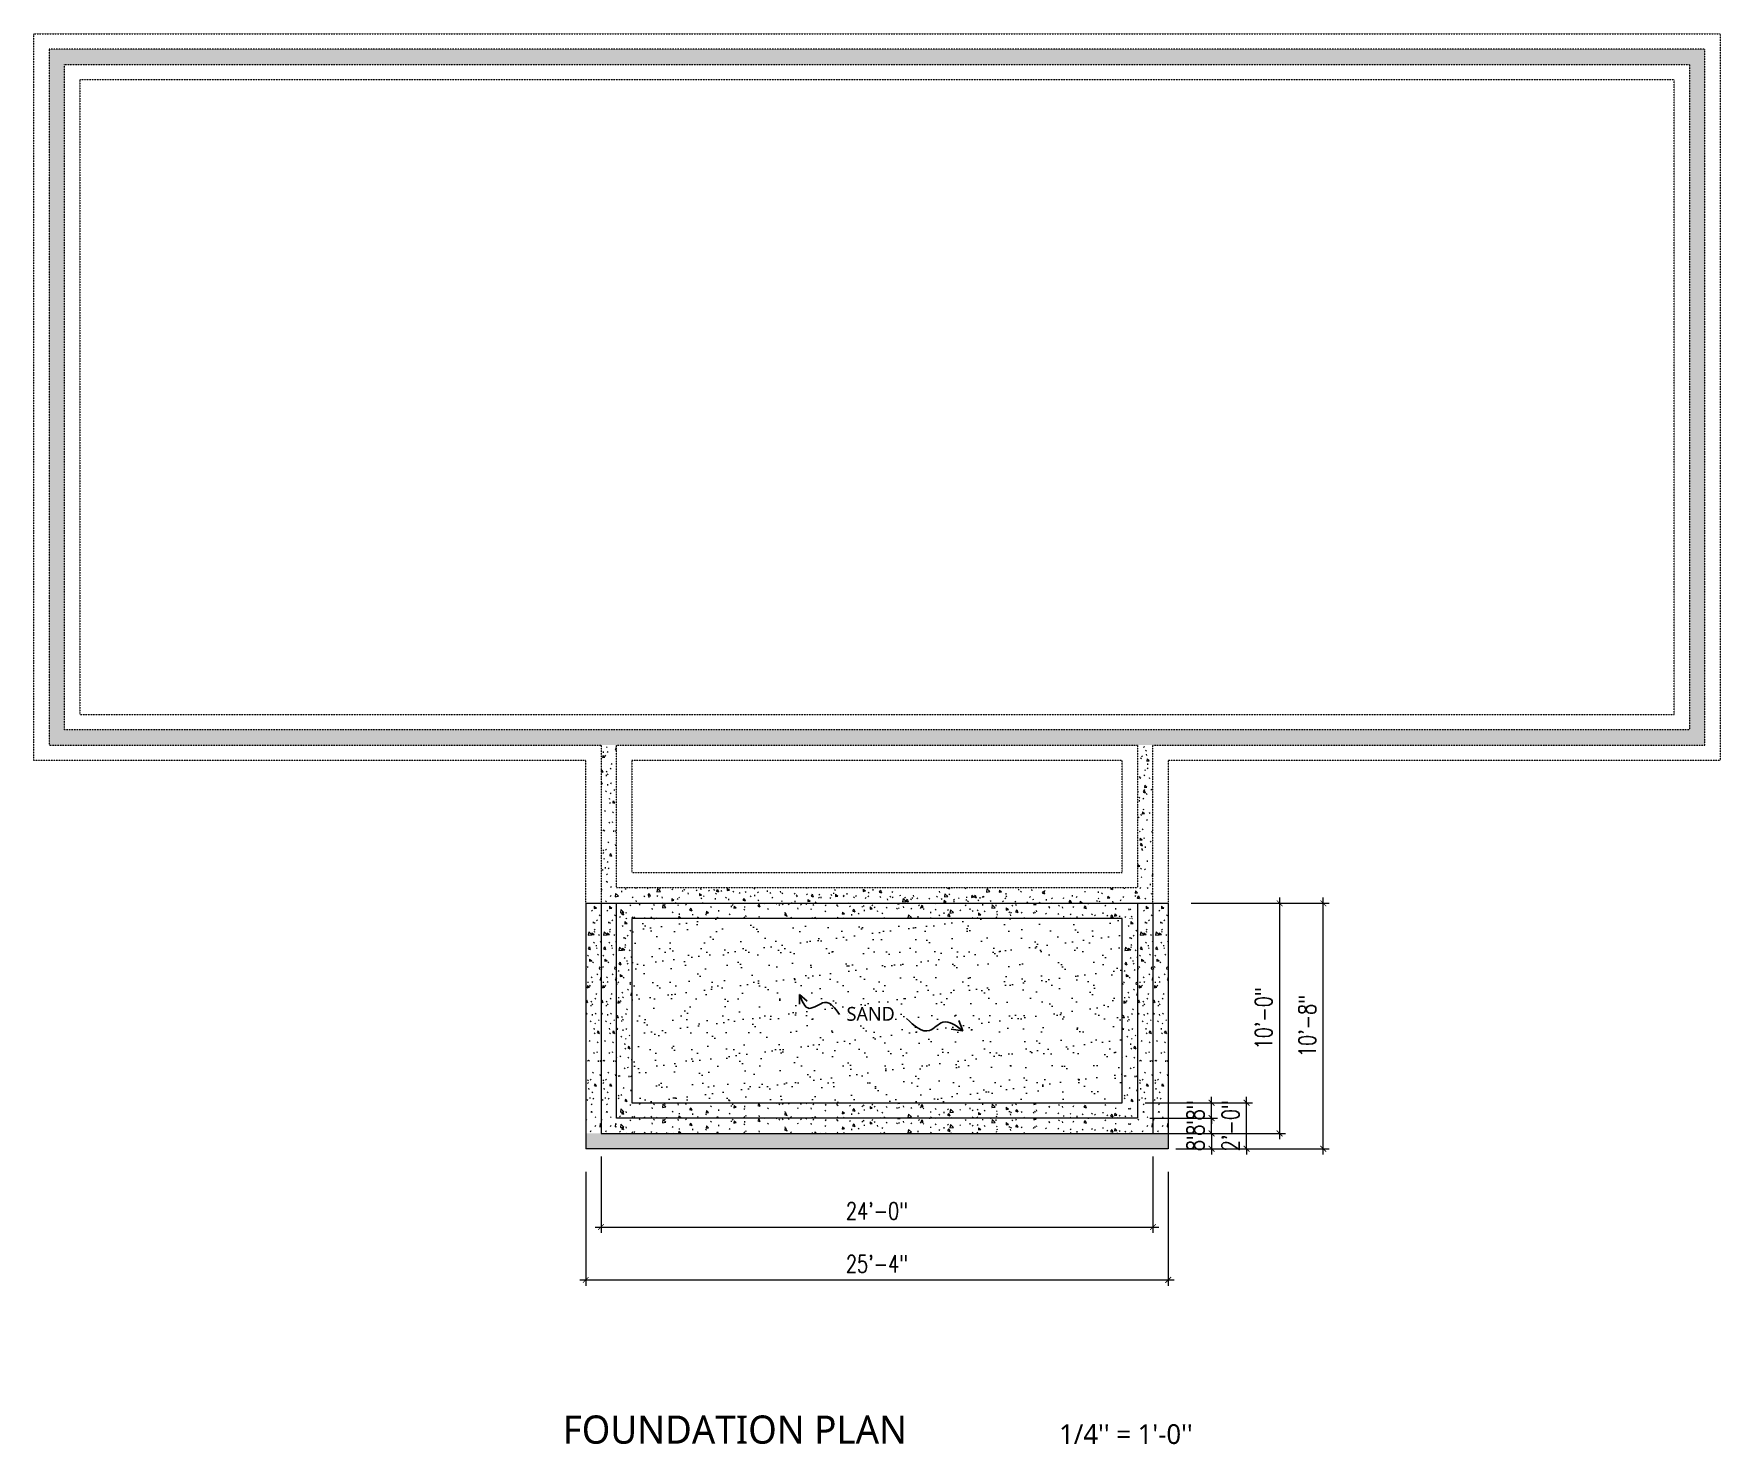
# Model space of a CAD drawing. Header units: inches. Extents: x -562 to 8953, y -6490 to -2066.
# Drawn here: x -562 to 318, y -2802 to -2066 of the extents above; entities that cross this region are included whole.
import ezdxf

# ---------------------------------------------------------------- set-up
doc = ezdxf.new("R2010")
doc.units = ezdxf.units.IN
doc.header["$MEASUREMENT"] = 0
doc.linetypes.add('Dash 1_16_', pattern=[0.125, 0.0625, -0.0625])
doc.layers.add('A-WALL-PATT', color=111, linetype='Continuous', lineweight=18)
doc.layers.add('S-FNDN', color=32, linetype='Continuous', lineweight=18)
doc.layers.add('Existing', color=9, linetype='Dash 1_16_', lineweight=0, transparency=0.3)
doc.styles.add('Arch-Dim', font='romans.shx', dxfattribs={"width": 0.75})
doc.dimstyles.new('Aec-Arch-I-48', dxfattribs={"dimscale": 48, "dimtxt": 0.1875, "dimasz": 0.0625, "dimexe": 0.0625, "dimexo": 0.25, "dimgap": 0.0625, "dimtad": 1, "dimdec": 1, "dimzin": 3, "dimdsep": 46, "dimlunit": 4, "dimtxsty": 'Arch-Dim', "dimblk": 'ARCHTICK', "dimcen": 0.09375, "dimdle": 0.0625, "dimclrd": 1, "dimclre": 1, "dimclrt": 1, "dimazin": 2, "dimtfac": 1, "dimtdec": 1, "dimtix": 1, "dimtmove": 1, "dimatfit": 2, "dimfxl": 1, "dimtolj": 1, "dimtzin": 0, "dimlwd": 5, "dimlwe": 5, "dimarcsym": 0})
pattern_1 = [(320, (-193.869, -2768.419), (-1.20496, -13.77135), [1.44, -15.84]), (265, (-193.869, -2768.419), (14.44218, 2.66442), [1.152, -12.672]), (10.451, (-193.969, -2769.567), (13.23737, -11.10708), [1.224, -13.462]), (316.184, (-190.029, -2768.419), (-3.17785, -20.4913), [2.16, -23.76]), (6.636, (-190.294, -2770.127), (18.70315, -17.94587), [1.836, -20.193]), (261.184, (-190.029, -2768.419), (18.7026, -17.9454), [1.728, -19.008]), (291, (-190.989, -2770.339), (-7.73037, -11.46052), [1.44, -15.84]), (236, (-190.989, -2770.339), (13.92315, -4.67135), [1.152, -12.672]), (341.451, (-191.633, -2771.294), (6.19284, -16.13207), [1.224, -13.462]), (307.5, (-193.8686, -2768.419), (6.39175, -0.233123), [0.634, -11.885, 0.634, -12.23, -12.72]), (307.5, (-193.8686, -2768.419), (6.39175, -0.233123), [-25.382, 0.634, -12.086]), (277.5, (-193.8686, -2768.419), (7.57304, -5.05073), [0.634, -6.701, 0.634, -11.597, -4.848]), (277.5, (-193.8686, -2768.419), (7.57304, -5.05073), [-19.565, 0.634, -4.214]), (237.5, (-193.8686, -2764.137), (-0.43289, -10.24958), [0.634, -4.166, 0.634, -14.342, -19.872]), (237.5, (-193.8686, -2764.137), (-0.43289, -10.24958), [-19.776, 0.634, -19.238]), (227.5, (-193.869, -2762.217), (1.92214, -11.19739), [0.634, -5.606, 0.634, -9.312, -14.112]), (227.5, (-193.869, -2762.217), (1.92214, -11.19739), [-16.186, 0.634, -13.478])]

# ---------------------------------------------------------------- blocks, each defined once
blk = doc.blocks.new('_ArchTick')
at = {"color": 0, "linetype": 'ByBlock', "lineweight": 100, "const_width": 0.15}
blk.add_lwpolyline([(-0.5, -0.5), (0.5, 0.5)], dxfattribs=at)
blk = doc.blocks.new('*D103')
at = {"color": 1, "linetype": 'Continuous', "lineweight": 5, "transparency": 16777216}
for p, q in [((-273.7, -2659.9), (-273.7, -2719.32)), ((30.3, -2659.9), (30.3, -2719.32)), ((-276.7, -2716.32), (33.3, -2716.32))]:
    blk.add_line(p, q, dxfattribs=at)
at = {"layer": 'Defpoints', "color": 0, "transparency": 16777216}
for p in [(-273.7, -2647.9), (30.3, -2647.9), (30.3, -2716.32)]:
    blk.add_point(p, dxfattribs=at)
at = {"color": 1, "lineweight": 5, "transparency": 16777216, "xscale": 3, "yscale": 3, "zscale": 3, "rotation": 180}
blk.add_blockref('_ArchTick', (-273.7, -2716.32), dxfattribs=at)
at = {"color": 1, "lineweight": 5, "transparency": 16777216, "xscale": 3, "yscale": 3, "zscale": 3}
blk.add_blockref('_ArchTick', (30.3, -2716.32), dxfattribs=at)
at = {"color": 1, "transparency": 16777216, "insert": (-121.7, -2707.96), "char_height": 9, "attachment_point": 5, "style": 'Arch-Dim'}
blk.add_mtext('\\A1;25\'-4"', dxfattribs=at)
blk = doc.blocks.new('*D104')
at = {"color": 1, "linetype": 'Continuous', "lineweight": 5, "transparency": 16777216}
for p, q in [((-265.7, -2651.9), (-265.7, -2691.72)), ((22.3, -2651.9), (22.3, -2691.72)), ((-268.7, -2688.72), (25.3, -2688.72))]:
    blk.add_line(p, q, dxfattribs=at)
at = {"layer": 'Defpoints', "color": 0, "transparency": 16777216}
for p in [(-265.7, -2639.9), (22.3, -2639.9), (22.3, -2688.72)]:
    blk.add_point(p, dxfattribs=at)
at = {"color": 1, "lineweight": 5, "transparency": 16777216, "xscale": 3, "yscale": 3, "zscale": 3, "rotation": 180}
blk.add_blockref('_ArchTick', (-265.7, -2688.72), dxfattribs=at)
at = {"color": 1, "lineweight": 5, "transparency": 16777216, "xscale": 3, "yscale": 3, "zscale": 3}
blk.add_blockref('_ArchTick', (22.3, -2688.72), dxfattribs=at)
at = {"color": 1, "transparency": 16777216, "insert": (-121.7, -2680.36), "char_height": 9, "attachment_point": 5, "style": 'Arch-Dim'}
blk.add_mtext('\\A1;24\'-0"', dxfattribs=at)
blk = doc.blocks.new('*D105')
at = {"color": 1, "linetype": 'Continuous', "lineweight": 5, "transparency": 16777216}
for p, q in [((42.3, -2519.9), (114.18, -2519.9)), ((111.18, -2650.9), (111.18, -2516.9)), ((42.3, -2647.9), (114.18, -2647.9))]:
    blk.add_line(p, q, dxfattribs=at)
at = {"layer": 'Defpoints', "color": 0, "transparency": 16777216}
for p in [(30.3, -2519.9), (111.18, -2519.9), (30.3, -2647.9)]:
    blk.add_point(p, dxfattribs=at)
at = {"color": 1, "lineweight": 5, "transparency": 16777216, "xscale": 3, "yscale": 3, "zscale": 3}
for p, rotation in [((111.18, -2519.9), 90), ((111.18, -2647.9), 270)]:
    blk.add_blockref('_ArchTick', p, dxfattribs=dict(at, rotation=rotation))
at = {"color": 1, "transparency": 16777216, "insert": (102.82, -2583.9), "char_height": 9, "attachment_point": 5, "rotation": 90, "style": 'Arch-Dim'}
blk.add_mtext('\\A1;10\'-8"', dxfattribs=at)
blk = doc.blocks.new('*D106')
at = {"color": 1, "linetype": 'Continuous', "lineweight": 5, "transparency": 16777216}
for p, q in [((42.3, -2519.9), (91.39, -2519.9)), ((88.39, -2516.9), (88.39, -2642.9)), ((42.3, -2639.9), (91.39, -2639.9))]:
    blk.add_line(p, q, dxfattribs=at)
at = {"layer": 'Defpoints', "color": 0, "transparency": 16777216}
for p in [(30.3, -2519.9), (30.3, -2639.9), (88.39, -2639.9)]:
    blk.add_point(p, dxfattribs=at)
at = {"color": 1, "lineweight": 5, "transparency": 16777216, "xscale": 3, "yscale": 3, "zscale": 3}
for p, rotation in [((88.39, -2519.9), 90), ((88.39, -2639.9), 270)]:
    blk.add_blockref('_ArchTick', p, dxfattribs=dict(at, rotation=rotation))
at = {"color": 1, "transparency": 16777216, "insert": (80.04, -2579.9), "char_height": 9, "attachment_point": 5, "rotation": 90, "style": 'Arch-Dim'}
blk.add_mtext('\\A1;10\'-0"', dxfattribs=at)
blk = doc.blocks.new('*D107')
at = {"color": 1, "linetype": 'Continuous', "lineweight": 5, "transparency": 16777216}
for p, q in [((52.91, -2631.9), (52.91, -2628.9)), ((20.66, -2631.9), (55.91, -2631.9)), ((20.66, -2639.9), (55.91, -2639.9)), ((52.91, -2639.9), (52.91, -2631.9)), ((52.91, -2639.9), (52.91, -2642.9))]:
    blk.add_line(p, q, dxfattribs=at)
at = {"layer": 'Defpoints', "color": 0, "transparency": 16777216}
for p in [(8.66, -2631.9), (8.66, -2639.9), (52.91, -2631.9)]:
    blk.add_point(p, dxfattribs=at)
at = {"color": 1, "lineweight": 5, "transparency": 16777216, "xscale": 3, "yscale": 3, "zscale": 3}
for p, rotation in [((52.91, -2631.9), 270), ((52.91, -2639.9), 90)]:
    blk.add_blockref('_ArchTick', p, dxfattribs=dict(at, rotation=rotation))
at = {"color": 1, "transparency": 16777216, "insert": (44.55, -2635.9), "char_height": 9, "attachment_point": 5, "rotation": 90, "style": 'Arch-Dim'}
blk.add_mtext('\\A1;8"', dxfattribs=at)
blk = doc.blocks.new('*D108')
at = {"color": 1, "linetype": 'Continuous', "lineweight": 5, "transparency": 16777216}
for p, q in [((34.3, -2639.9), (55.91, -2639.9)), ((52.91, -2639.9), (52.91, -2636.9)), ((52.91, -2639.9), (52.91, -2647.9)), ((34.3, -2647.9), (55.91, -2647.9)), ((52.91, -2647.9), (52.91, -2650.9))]:
    blk.add_line(p, q, dxfattribs=at)
at = {"layer": 'Defpoints', "color": 0, "transparency": 16777216}
for p in [(22.3, -2639.9), (22.3, -2647.9), (52.91, -2647.9)]:
    blk.add_point(p, dxfattribs=at)
at = {"color": 1, "lineweight": 5, "transparency": 16777216, "xscale": 3, "yscale": 3, "zscale": 3}
for p, rotation in [((52.91, -2639.9), 270), ((52.91, -2647.9), 90)]:
    blk.add_blockref('_ArchTick', p, dxfattribs=dict(at, rotation=rotation))
at = {"color": 1, "transparency": 16777216, "insert": (44.55, -2643.9), "char_height": 9, "attachment_point": 5, "rotation": 90, "style": 'Arch-Dim'}
blk.add_mtext('\\A1;8"', dxfattribs=at)
blk = doc.blocks.new('*D109')
at = {"color": 1, "linetype": 'Continuous', "lineweight": 5, "transparency": 16777216}
for p, q in [((52.91, -2623.9), (52.91, -2620.9)), ((18.3, -2623.9), (55.91, -2623.9)), ((52.91, -2631.9), (52.91, -2623.9)), ((26.3, -2631.9), (55.91, -2631.9)), ((52.91, -2631.9), (52.91, -2634.9))]:
    blk.add_line(p, q, dxfattribs=at)
at = {"layer": 'Defpoints', "color": 0, "transparency": 16777216}
for p in [(6.3, -2623.9), (52.91, -2623.9), (14.3, -2631.9)]:
    blk.add_point(p, dxfattribs=at)
at = {"color": 1, "lineweight": 5, "transparency": 16777216, "xscale": 3, "yscale": 3, "zscale": 3}
for p, rotation in [((52.91, -2623.9), 270), ((52.91, -2631.9), 90)]:
    blk.add_blockref('_ArchTick', p, dxfattribs=dict(at, rotation=rotation))
at = {"color": 1, "transparency": 16777216, "insert": (44.55, -2627.9), "char_height": 9, "attachment_point": 5, "rotation": 90, "style": 'Arch-Dim'}
blk.add_mtext('\\A1;8"', dxfattribs=at)
blk = doc.blocks.new('*D110')
at = {"color": 1, "linetype": 'Continuous', "lineweight": 5, "transparency": 16777216}
for p, q in [((71.17, -2623.9), (71.17, -2620.9)), ((18.3, -2623.9), (74.17, -2623.9)), ((71.17, -2647.9), (71.17, -2623.9)), ((42.3, -2647.9), (74.17, -2647.9)), ((71.17, -2647.9), (71.17, -2650.9))]:
    blk.add_line(p, q, dxfattribs=at)
at = {"layer": 'Defpoints', "color": 0, "transparency": 16777216}
for p in [(6.3, -2623.9), (71.17, -2623.9), (30.3, -2647.9)]:
    blk.add_point(p, dxfattribs=at)
at = {"color": 1, "lineweight": 5, "transparency": 16777216, "xscale": 3, "yscale": 3, "zscale": 3}
for p, rotation in [((71.17, -2623.9), 270), ((71.17, -2647.9), 90)]:
    blk.add_blockref('_ArchTick', p, dxfattribs=dict(at, rotation=rotation))
at = {"color": 1, "transparency": 16777216, "insert": (62.81, -2635.9), "char_height": 9, "attachment_point": 5, "rotation": 90, "style": 'Arch-Dim'}
blk.add_mtext('\\A1;2\'-0"', dxfattribs=at)

msp = doc.modelspace()

# ---------------------------------------------------------------- hatches: boundary and pattern name
at = {"lineweight": 0}
h = msp.add_hatch(dxfattribs=at)
h.set_pattern_fill('AR-SAND', color=256, scale=7)
h.paths.add_polyline_path([(-249.7, -2527.9), (-249.7, -2623.9), (6.3, -2623.9), (6.3, -2527.9)])
at = {"layer": 'A-WALL-PATT', "lineweight": 9}
h = msp.add_hatch(dxfattribs=at)
h.set_pattern_fill('FP_1', color=256, angle=-90, style=0, pattern_type=2)
h.set_pattern_definition([(320, (-201.869, -2888.419), (-1.20496, -13.77135), [1.44, -15.84]), (265, (-201.869, -2888.419), (14.4422, 2.6644), [1.152, -12.672]), (10.451, (-201.969, -2889.567), (13.23737, -11.10708), [1.224, -13.462]), (316.184, (-198.029, -2888.419), (-3.17785, -20.4913), [2.16, -23.76]), (6.636, (-198.294, -2890.127), (18.7032, -17.9459), [1.836, -20.193]), (261.184, (-198.029, -2888.419), (18.7026, -17.9454), [1.728, -19.008]), (291, (-198.989, -2890.339), (-7.73037, -11.46052), [1.44, -15.84]), (236, (-198.989, -2890.339), (13.92315, -4.67135), [1.152, -12.672]), (341.451, (-199.633, -2891.294), (6.19284, -16.13207), [1.224, -13.462]), (307.5, (-201.8686, -2888.419), (6.39175, -0.23312), [0.634, -11.885, 0.634, -12.23, -12.72]), (307.5, (-201.8686, -2888.419), (6.39175, -0.23312), [-25.382, 0.634, -12.086]), (277.5, (-201.8686, -2888.419), (7.57304, -5.05073), [0.634, -6.701, 0.634, -11.597, -4.848]), (277.5, (-201.8686, -2888.419), (7.57304, -5.05073), [-19.565, 0.634, -4.214]), (237.5, (-201.8686, -2884.137), (-0.43289, -10.24958), [0.634, -4.166, 0.634, -14.342, -19.872]), (237.5, (-201.8686, -2884.137), (-0.43289, -10.24958), [-19.776, 0.634, -19.238]), (227.5, (-201.869, -2882.217), (1.92214, -11.1974), [0.634, -5.606, 0.634, -9.312, -14.112]), (227.5, (-201.869, -2882.217), (1.92214, -11.1974), [-16.186, 0.634, -13.478])])
h.paths.add_polyline_path([(-273.7, -2639.9), (-265.7, -2639.9), (-265.7, -2519.9), (-273.7, -2519.9)])
h = msp.add_hatch(dxfattribs=at)
h.set_pattern_fill('FP_1', color=256, angle=-90, style=0, pattern_type=2)
h.set_pattern_definition([(320, (-193.869, -2888.419), (-1.20496, -13.77135), [1.44, -15.84]), (265, (-193.869, -2888.419), (14.4422, 2.6644), [1.152, -12.672]), (10.451, (-193.969, -2889.567), (13.23737, -11.10708), [1.224, -13.462]), (316.184, (-190.029, -2888.419), (-3.17785, -20.4913), [2.16, -23.76]), (6.636, (-190.294, -2890.127), (18.7032, -17.9459), [1.836, -20.193]), (261.184, (-190.029, -2888.419), (18.7026, -17.9454), [1.728, -19.008]), (291, (-190.989, -2890.339), (-7.73037, -11.46052), [1.44, -15.84]), (236, (-190.989, -2890.339), (13.92315, -4.67135), [1.152, -12.672]), (341.451, (-191.633, -2891.294), (6.19284, -16.13207), [1.224, -13.462]), (307.5, (-193.8686, -2888.419), (6.39175, -0.23312), [0.634, -11.885, 0.634, -12.23, -12.72]), (307.5, (-193.8686, -2888.419), (6.39175, -0.23312), [-25.382, 0.634, -12.086]), (277.5, (-193.8686, -2888.419), (7.57304, -5.05073), [0.634, -6.701, 0.634, -11.597, -4.848]), (277.5, (-193.8686, -2888.419), (7.57304, -5.05073), [-19.565, 0.634, -4.214]), (237.5, (-193.8686, -2884.137), (-0.43289, -10.24958), [0.634, -4.166, 0.634, -14.342, -19.872]), (237.5, (-193.8686, -2884.137), (-0.43289, -10.24958), [-19.776, 0.634, -19.238]), (227.5, (-193.869, -2882.217), (1.92214, -11.1974), [0.634, -5.606, 0.634, -9.312, -14.112]), (227.5, (-193.869, -2882.217), (1.92214, -11.1974), [-16.186, 0.634, -13.478])])
h.paths.add_polyline_path([(-265.7, -2639.9), (-257.7, -2639.9), (-257.7, -2519.9), (-265.7, -2519.9)])
h = msp.add_hatch(dxfattribs=at)
h.set_pattern_fill('FP_1', color=256, angle=-90, style=0, pattern_type=2)
h.set_pattern_definition([(320, (-193.869, -2656.419), (-1.20496, -13.77135), [1.44, -15.84]), (265, (-193.869, -2656.419), (14.4422, 2.6644), [1.152, -12.672]), (10.451, (-193.969, -2657.567), (13.2374, -11.1071), [1.224, -13.462]), (316.184, (-190.029, -2656.419), (-3.1779, -20.4913), [2.16, -23.76]), (6.636, (-190.294, -2658.127), (18.7032, -17.9459), [1.836, -20.193]), (261.184, (-190.029, -2656.419), (18.7026, -17.9454), [1.728, -19.008]), (291, (-190.989, -2658.339), (-7.73037, -11.4605), [1.44, -15.84]), (236, (-190.989, -2658.339), (13.92315, -4.67135), [1.152, -12.672]), (341.451, (-191.633, -2659.294), (6.19284, -16.1321), [1.224, -13.462]), (307.5, (-193.8686, -2656.419), (6.39175, -0.23312), [0.634, -11.885, 0.634, -12.23, -12.72]), (307.5, (-193.8686, -2656.419), (6.39175, -0.23312), [-25.382, 0.634, -12.086]), (277.5, (-193.8686, -2656.419), (7.57304, -5.05073), [0.634, -6.701, 0.634, -11.597, -4.848]), (277.5, (-193.8686, -2656.419), (7.57304, -5.05073), [-19.565, 0.634, -4.214]), (237.5, (-193.8686, -2652.137), (-0.43289, -10.24958), [0.634, -4.166, 0.634, -14.342, -19.872]), (237.5, (-193.8686, -2652.137), (-0.43289, -10.24958), [-19.776, 0.634, -19.238]), (227.5, (-193.869, -2650.217), (1.92214, -11.1974), [0.634, -5.606, 0.634, -9.312, -14.112]), (227.5, (-193.869, -2650.217), (1.92214, -11.1974), [-16.186, 0.634, -13.478])])
h.paths.add_polyline_path([(-257.7, -2527.9), (14.3, -2527.9), (14.3, -2519.9), (-257.7, -2519.9)], flags=0)
h = msp.add_hatch(dxfattribs=at)
h.set_pattern_fill('FP_1', color=256, angle=-90, style=0, pattern_type=2)
h.set_pattern_definition([(320, (86.131, -2888.419), (-1.20496, -13.77135), [1.44, -15.84]), (265, (86.131, -2888.419), (14.4422, 2.6644), [1.152, -12.672]), (10.451, (86.031, -2889.567), (13.23737, -11.10708), [1.224, -13.462]), (316.184, (89.971, -2888.419), (-3.17785, -20.4913), [2.16, -23.76]), (6.636, (89.706, -2890.127), (18.7032, -17.9459), [1.836, -20.193]), (261.184, (89.971, -2888.419), (18.7026, -17.9454), [1.728, -19.008]), (291, (89.011, -2890.339), (-7.73037, -11.46052), [1.44, -15.84]), (236, (89.011, -2890.339), (13.92315, -4.67135), [1.152, -12.672]), (341.451, (88.367, -2891.294), (6.19284, -16.13207), [1.224, -13.462]), (307.5, (86.1314, -2888.419), (6.39175, -0.23312), [0.634, -11.885, 0.634, -12.23, -12.72]), (307.5, (86.1314, -2888.419), (6.39175, -0.23312), [-25.382, 0.634, -12.086]), (277.5, (86.1314, -2888.419), (7.57304, -5.05073), [0.634, -6.701, 0.634, -11.597, -4.848]), (277.5, (86.1314, -2888.419), (7.57304, -5.05073), [-19.565, 0.634, -4.214]), (237.5, (86.1314, -2884.137), (-0.43289, -10.24958), [0.634, -4.166, 0.634, -14.342, -19.872]), (237.5, (86.1314, -2884.137), (-0.43289, -10.24958), [-19.776, 0.634, -19.238]), (227.5, (86.131, -2882.217), (1.92214, -11.1974), [0.634, -5.606, 0.634, -9.312, -14.112]), (227.5, (86.131, -2882.217), (1.92214, -11.1974), [-16.186, 0.634, -13.478])])
h.paths.add_polyline_path([(14.3, -2639.9), (22.3, -2639.9), (22.3, -2519.9), (14.3, -2519.9)])
h = msp.add_hatch(dxfattribs=at)
h.set_pattern_fill('FP_1', color=256, angle=-90, style=0, pattern_type=2)
h.set_pattern_definition([(320, (94.131, -2888.419), (-1.20496, -13.77135), [1.44, -15.84]), (265, (94.131, -2888.419), (14.4422, 2.6644), [1.152, -12.672]), (10.451, (94.031, -2889.567), (13.23737, -11.10708), [1.224, -13.462]), (316.184, (97.971, -2888.419), (-3.17785, -20.4913), [2.16, -23.76]), (6.636, (97.706, -2890.127), (18.7032, -17.9459), [1.836, -20.193]), (261.184, (97.971, -2888.419), (18.7026, -17.9454), [1.728, -19.008]), (291, (97.011, -2890.339), (-7.73037, -11.46052), [1.44, -15.84]), (236, (97.011, -2890.339), (13.92315, -4.67135), [1.152, -12.672]), (341.451, (96.367, -2891.294), (6.19284, -16.13207), [1.224, -13.462]), (307.5, (94.1314, -2888.419), (6.39175, -0.23312), [0.634, -11.885, 0.634, -12.23, -12.72]), (307.5, (94.1314, -2888.419), (6.39175, -0.23312), [-25.382, 0.634, -12.086]), (277.5, (94.1314, -2888.419), (7.57304, -5.05073), [0.634, -6.701, 0.634, -11.597, -4.848]), (277.5, (94.1314, -2888.419), (7.57304, -5.05073), [-19.565, 0.634, -4.214]), (237.5, (94.1314, -2884.137), (-0.43289, -10.24958), [0.634, -4.166, 0.634, -14.342, -19.872]), (237.5, (94.1314, -2884.137), (-0.43289, -10.24958), [-19.776, 0.634, -19.238]), (227.5, (94.131, -2882.217), (1.92214, -11.1974), [0.634, -5.606, 0.634, -9.312, -14.112]), (227.5, (94.131, -2882.217), (1.92214, -11.1974), [-16.186, 0.634, -13.478])])
h.paths.add_polyline_path([(22.3, -2639.9), (30.3, -2639.9), (30.3, -2519.9), (22.3, -2519.9)])
h = msp.add_hatch(dxfattribs=at)
h.set_pattern_fill('FP_1', color=256, angle=-90, style=0, pattern_type=2)
h.set_pattern_definition([(320, (-185.869, -2896.419), (-1.20496, -13.77135), [1.44, -15.84]), (265, (-185.869, -2896.419), (14.4422, 2.6644), [1.152, -12.672]), (10.451, (-185.969, -2897.567), (13.23737, -11.10708), [1.224, -13.462]), (316.184, (-182.029, -2896.419), (-3.17785, -20.4913), [2.16, -23.76]), (6.636, (-182.294, -2898.127), (18.7032, -17.9459), [1.836, -20.193]), (261.184, (-182.029, -2896.419), (18.7026, -17.9454), [1.728, -19.008]), (291, (-182.989, -2898.339), (-7.73037, -11.46052), [1.44, -15.84]), (236, (-182.989, -2898.339), (13.92315, -4.67135), [1.152, -12.672]), (341.451, (-183.633, -2899.294), (6.19284, -16.13207), [1.224, -13.462]), (307.5, (-185.8686, -2896.419), (6.39175, -0.23312), [0.634, -11.885, 0.634, -12.23, -12.72]), (307.5, (-185.8686, -2896.419), (6.39175, -0.23312), [-25.382, 0.634, -12.086]), (277.5, (-185.8686, -2896.419), (7.57304, -5.05073), [0.634, -6.701, 0.634, -11.597, -4.848]), (277.5, (-185.8686, -2896.419), (7.57304, -5.05073), [-19.565, 0.634, -4.214]), (237.5, (-185.8686, -2892.137), (-0.43289, -10.24958), [0.634, -4.166, 0.634, -14.342, -19.872]), (237.5, (-185.8686, -2892.137), (-0.43289, -10.24958), [-19.776, 0.634, -19.238]), (227.5, (-185.869, -2890.217), (1.92214, -11.1974), [0.634, -5.606, 0.634, -9.312, -14.112]), (227.5, (-185.869, -2890.217), (1.92214, -11.1974), [-16.186, 0.634, -13.478])])
h.paths.add_polyline_path([(-257.7, -2623.9), (-249.7, -2623.9), (-249.7, -2527.9), (-257.7, -2527.9)])
h = msp.add_hatch(dxfattribs=at)
h.set_pattern_fill('FP_1', color=256, angle=-90, style=0, pattern_type=2)
h.set_pattern_definition([(320, (78.131, -2896.419), (-1.20496, -13.77135), [1.44, -15.84]), (265, (78.131, -2896.419), (14.4422, 2.6644), [1.152, -12.672]), (10.451, (78.031, -2897.567), (13.23737, -11.10708), [1.224, -13.462]), (316.184, (81.971, -2896.419), (-3.17785, -20.4913), [2.16, -23.76]), (6.636, (81.706, -2898.127), (18.7032, -17.9459), [1.836, -20.193]), (261.184, (81.971, -2896.419), (18.7026, -17.9454), [1.728, -19.008]), (291, (81.011, -2898.339), (-7.73037, -11.46052), [1.44, -15.84]), (236, (81.011, -2898.339), (13.92315, -4.67135), [1.152, -12.672]), (341.451, (80.367, -2899.294), (6.19284, -16.13207), [1.224, -13.462]), (307.5, (78.1314, -2896.419), (6.39175, -0.23312), [0.634, -11.885, 0.634, -12.23, -12.72]), (307.5, (78.1314, -2896.419), (6.39175, -0.23312), [-25.382, 0.634, -12.086]), (277.5, (78.1314, -2896.419), (7.57304, -5.05073), [0.634, -6.701, 0.634, -11.597, -4.848]), (277.5, (78.1314, -2896.419), (7.57304, -5.05073), [-19.565, 0.634, -4.214]), (237.5, (78.1314, -2892.137), (-0.43289, -10.24958), [0.634, -4.166, 0.634, -14.342, -19.872]), (237.5, (78.1314, -2892.137), (-0.43289, -10.24958), [-19.776, 0.634, -19.238]), (227.5, (78.131, -2890.217), (1.92214, -11.1974), [0.634, -5.606, 0.634, -9.312, -14.112]), (227.5, (78.131, -2890.217), (1.92214, -11.1974), [-16.186, 0.634, -13.478])])
h.paths.add_polyline_path([(6.3, -2623.9), (14.3, -2623.9), (14.3, -2527.9), (6.3, -2527.9)])
h = msp.add_hatch(dxfattribs=at)
h.set_pattern_fill('FP_1', color=256, angle=-90, style=0, pattern_type=2)
h.set_pattern_definition([(320, (-193.869, -2760.419), (-1.20496, -13.77135), [1.44, -15.84]), (265, (-193.869, -2760.419), (14.4422, 2.6644), [1.152, -12.672]), (10.451, (-193.969, -2761.567), (13.2374, -11.1071), [1.224, -13.462]), (316.184, (-190.029, -2760.419), (-3.1779, -20.4913), [2.16, -23.76]), (6.636, (-190.294, -2762.127), (18.7032, -17.9459), [1.836, -20.193]), (261.184, (-190.029, -2760.419), (18.7026, -17.9454), [1.728, -19.008]), (291, (-190.989, -2762.339), (-7.73037, -11.4605), [1.44, -15.84]), (236, (-190.989, -2762.339), (13.92315, -4.67135), [1.152, -12.672]), (341.451, (-191.633, -2763.294), (6.19284, -16.1321), [1.224, -13.462]), (307.5, (-193.8686, -2760.419), (6.39175, -0.23312), [0.634, -11.885, 0.634, -12.23, -12.72]), (307.5, (-193.8686, -2760.419), (6.39175, -0.23312), [-25.382, 0.634, -12.086]), (277.5, (-193.8686, -2760.419), (7.57304, -5.05073), [0.634, -6.701, 0.634, -11.597, -4.848]), (277.5, (-193.8686, -2760.419), (7.57304, -5.05073), [-19.565, 0.634, -4.214]), (237.5, (-193.8686, -2756.137), (-0.43289, -10.24958), [0.634, -4.166, 0.634, -14.342, -19.872]), (237.5, (-193.8686, -2756.137), (-0.43289, -10.24958), [-19.776, 0.634, -19.238]), (227.5, (-193.869, -2754.217), (1.92214, -11.1974), [0.634, -5.606, 0.634, -9.312, -14.112]), (227.5, (-193.869, -2754.217), (1.92214, -11.1974), [-16.186, 0.634, -13.478])])
h.paths.add_polyline_path([(-257.7, -2631.9), (14.3, -2631.9), (14.3, -2623.9), (-257.7, -2623.9)], flags=0)
h = msp.add_hatch(dxfattribs=at)
h.set_pattern_fill('FP_1', color=256, angle=-90, style=0, pattern_type=2)
h.set_pattern_definition([(320, (-201.869, -2776.419), (-1.20496, -13.77135), [1.44, -15.84]), (265, (-201.869, -2776.419), (14.4422, 2.6644), [1.152, -12.672]), (10.451, (-201.969, -2777.567), (13.23737, -11.1071), [1.224, -13.462]), (316.184, (-198.029, -2776.419), (-3.1779, -20.4913), [2.16, -23.76]), (6.636, (-198.294, -2778.127), (18.7032, -17.9459), [1.836, -20.193]), (261.184, (-198.029, -2776.419), (18.7026, -17.9454), [1.728, -19.008]), (291, (-198.989, -2778.339), (-7.73037, -11.4605), [1.44, -15.84]), (236, (-198.989, -2778.339), (13.92315, -4.67135), [1.152, -12.672]), (341.451, (-199.633, -2779.294), (6.19284, -16.1321), [1.224, -13.462]), (307.5, (-201.8686, -2776.419), (6.39175, -0.23312), [0.634, -11.885, 0.634, -12.23, -12.72]), (307.5, (-201.8686, -2776.419), (6.39175, -0.23312), [-25.382, 0.634, -12.086]), (277.5, (-201.8686, -2776.419), (7.57304, -5.05073), [0.634, -6.701, 0.634, -11.597, -4.848]), (277.5, (-201.8686, -2776.419), (7.57304, -5.05073), [-19.565, 0.634, -4.214]), (237.5, (-201.8686, -2772.137), (-0.43289, -10.24958), [0.634, -4.166, 0.634, -14.342, -19.872]), (237.5, (-201.8686, -2772.137), (-0.43289, -10.24958), [-19.776, 0.634, -19.238]), (227.5, (-201.869, -2770.217), (1.92214, -11.1974), [0.634, -5.606, 0.634, -9.312, -14.112]), (227.5, (-201.869, -2770.217), (1.92214, -11.1974), [-16.186, 0.634, -13.478])])
h.paths.add_polyline_path([(-273.7, -2647.9), (30.3, -2647.9), (30.3, -2639.9), (-273.7, -2639.9)])
h = msp.add_hatch(dxfattribs=at)
h.set_pattern_fill('FP_1', color=256, angle=-90, style=0, pattern_type=2)
h.set_pattern_definition(pattern_1)
h.paths.add_polyline_path([(-257.7, -2639.9), (14.3, -2639.9), (14.3, -2631.9), (-257.7, -2631.9)], flags=0)
at = {"layer": 'Existing'}
h = msp.add_hatch(dxfattribs=at)
h.set_pattern_fill('FP_1', color=256, angle=-90, style=0, pattern_type=2)
h.set_pattern_definition(pattern_1)
h.paths.add_polyline_path([(-553.7, -2074.4), (-553.7, -2437.4), (-545.7, -2437.4), (-545.7, -2074.4)], flags=0)
h = msp.add_hatch(dxfattribs=at)
h.set_pattern_fill('FP_1', color=256, angle=-90, style=0, pattern_type=2)
h.set_pattern_definition(pattern_1)
h.paths.add_polyline_path([(-545.7, -2074.4), (-545.7, -2082.4), (310.3, -2082.4), (310.3, -2074.4), (-166.68, -2074.4)], flags=0)
h = msp.add_hatch(dxfattribs=at)
h.set_pattern_fill('FP_1', color=256, angle=-90, style=0, pattern_type=2)
h.set_pattern_definition(pattern_1)
h.paths.add_polyline_path([(302.3, -2082.4), (302.3, -2429.4), (310.3, -2429.4), (310.3, -2082.4)], flags=0)
h = msp.add_hatch(dxfattribs=at)
h.set_pattern_fill('FP_1', color=256, angle=-90, style=0, pattern_type=2)
h.set_pattern_definition(pattern_1)
h.paths.add_polyline_path([(-545.7, -2429.4), (-545.7, -2437.4), (310.3, -2437.4), (310.3, -2429.4), (-166.68, -2429.4)], flags=0)
h = msp.add_hatch(dxfattribs=at)
h.set_pattern_fill('FP_1', color=256, angle=-90, style=0, pattern_type=2)
h.set_pattern_definition(pattern_1)
h.paths.add_polyline_path([(-265.7, -2519.9), (-257.7, -2519.9), (-257.7, -2437.4), (-265.7, -2437.4)])
h = msp.add_hatch(dxfattribs=at)
h.set_pattern_fill('FP_1', color=256, angle=-90, style=0, pattern_type=2)
h.set_pattern_definition(pattern_1)
h.paths.add_polyline_path([(14.3, -2631.9), (14.3, -2519.9), (22.3, -2519.9), (22.3, -2437.4), (14.3, -2437.4), (14.3, -2519.9)])
h = msp.add_hatch(dxfattribs=at)
h.set_pattern_fill('FP_1', color=256, angle=-90, style=0, pattern_type=2)
h.set_pattern_definition(pattern_1)
h.paths.add_polyline_path([(-257.7, -2519.9), (14.3, -2519.9), (14.3, -2511.9), (-257.7, -2511.9)], flags=0)

# ---------------------------------------------------------------- linework, layer by layer
for p, q in [((-162.13, -2567.49), (-162.21, -2572.56)), ((-162.13, -2567.49), (-158.19, -2571.02)), ((-76.97, -2586.33), (-82.96, -2585.47)), ((-76.97, -2586.33), (-79.01, -2580.98))]:
    msp.add_line(p, q)
for points in [[(-141.19, -2577.86), (-149.06, -2571.61), (-157.02, -2574.69), (-162.13, -2567.49)], [(-106.34, -2580), (-94.27, -2586.21), (-87.33, -2581.95), (-76.97, -2586.33)]]:
    msp.add_spline(points, degree=3)
for p, q in [((-561.7, -2066.4), (318.3, -2066.4)), ((-561.7, -2445.4), (-561.7, -2066.4)), ((318.3, -2066.4), (318.3, -2445.4)), ((310.3, -2074.4), (-553.7, -2074.4)), ((-553.7, -2074.4), (-553.7, -2437.4)), ((310.3, -2437.4), (310.3, -2074.4)), ((-545.7, -2082.4), (302.3, -2082.4)), ((-545.7, -2429.4), (-545.7, -2082.4)), ((302.3, -2082.4), (302.3, -2429.4)), ((294.3, -2090.4), (-537.7, -2090.4)), ((-537.7, -2090.4), (-537.7, -2421.4)), ((294.3, -2421.4), (294.3, -2090.4)), ((-537.7, -2421.4), (294.3, -2421.4)), ((-553.7, -2437.4), (-265.7, -2437.4)), ((302.3, -2429.4), (-545.7, -2429.4)), ((-265.7, -2437.4), (-265.7, -2519.9)), ((-257.7, -2511.9), (-257.7, -2437.4)), ((-257.7, -2437.4), (14.3, -2437.4)), ((14.3, -2437.4), (14.3, -2511.9)), ((22.3, -2519.9), (22.3, -2437.4)), ((22.3, -2437.4), (310.3, -2437.4)), ((-273.7, -2445.4), (-561.7, -2445.4)), ((-273.7, -2519.9), (-273.7, -2445.4)), ((-249.7, -2445.4), (-249.7, -2503.9)), ((6.3, -2445.4), (-249.7, -2445.4)), ((6.3, -2503.9), (6.3, -2445.4)), ((30.3, -2445.4), (30.3, -2519.9)), ((318.3, -2445.4), (30.3, -2445.4)), ((-249.7, -2503.9), (6.3, -2503.9)), ((14.3, -2511.9), (-257.7, -2511.9))]:
    msp.add_line(p, q, dxfattribs=at)
at = {"layer": 'S-FNDN'}
for p, q in [((-273.7, -2519.9), (30.3, -2519.9)), ((-273.7, -2519.9), (-273.7, -2647.9)), ((-265.7, -2519.9), (-265.7, -2639.9)), ((-257.7, -2631.9), (-257.7, -2519.9)), ((14.3, -2519.9), (14.3, -2631.9)), ((22.3, -2519.9), (22.3, -2639.9)), ((30.3, -2519.9), (30.3, -2647.9)), ((-249.7, -2527.9), (-249.7, -2623.9)), ((6.3, -2527.9), (-249.7, -2527.9)), ((6.3, -2623.9), (6.3, -2527.9)), ((-249.7, -2623.9), (6.3, -2623.9)), ((-265.7, -2639.9), (22.3, -2639.9)), ((14.3, -2631.9), (-257.7, -2631.9)), ((30.3, -2647.9), (-273.7, -2647.9))]:
    msp.add_line(p, q, dxfattribs=at)

# ---------------------------------------------------------------- texts
at = {"attachment_point": 1}
for s, insert, char_height in [('\\A1;{\\fYu Gothic UI|b0|i0|c0|p34;SAND}', (-137.58, -2573.95), 7.203), ('{\\fYu Gothic UI|b0|i0|c0|p34;FOUNDATION PLAN}', (-285.72, -2787.03), 14.7), ("\\A1;{\\fYu Gothic UI|b0|i0|c0|p34;1/4'' = 1'-0''}", (-26.67, -2791.59), 10.29)]:
    msp.add_mtext_dynamic_manual_height_columns(s, width=260.1527, gutter_width=1, heights=[0], dxfattribs=dict(at, insert=insert, char_height=char_height))

# ---------------------------------------------------------------- dimensions: what is measured, and where the dimension line sits
for base, p1, p2, picture, middle in [((111.18, -2519.9), (30.3, -2647.9), (30.3, -2519.9), '*D105', (102.82, -2583.9)), ((88.39, -2639.9), (30.3, -2519.9), (30.3, -2639.9), '*D106', (80.04, -2579.9)), ((52.91, -2623.9), (14.3, -2631.9), (6.3, -2623.9), '*D109', (44.55, -2627.9)), ((71.17, -2623.9), (30.3, -2647.9), (6.3, -2623.9), '*D110', (62.81, -2635.9)), ((52.91, -2631.9), (8.66, -2639.9), (8.66, -2631.9), '*D107', (44.55, -2635.9)), ((52.91, -2647.9), (22.3, -2639.9), (22.3, -2647.9), '*D108', (44.55, -2643.9))]:
    dim = msp.add_linear_dim(base=base, p1=p1, p2=p2, angle=90, dimstyle='Aec-Arch-I-48')
    dim.commit()
    dim.dimension.update_dxf_attribs({"geometry": picture, "text_midpoint": middle})
for base, p1, p2, picture, middle in [((22.3, -2688.72), (-265.7, -2639.9), (22.3, -2639.9), '*D104', (-121.7, -2680.36)), ((30.3, -2716.32), (-273.7, -2647.9), (30.3, -2647.9), '*D103', (-121.7, -2707.96))]:
    dim = msp.add_linear_dim(base=base, p1=p1, p2=p2, dimstyle='Aec-Arch-I-48')
    dim.commit()
    dim.dimension.update_dxf_attribs({"geometry": picture, "text_midpoint": middle})

doc.saveas('drawing.dxf')
